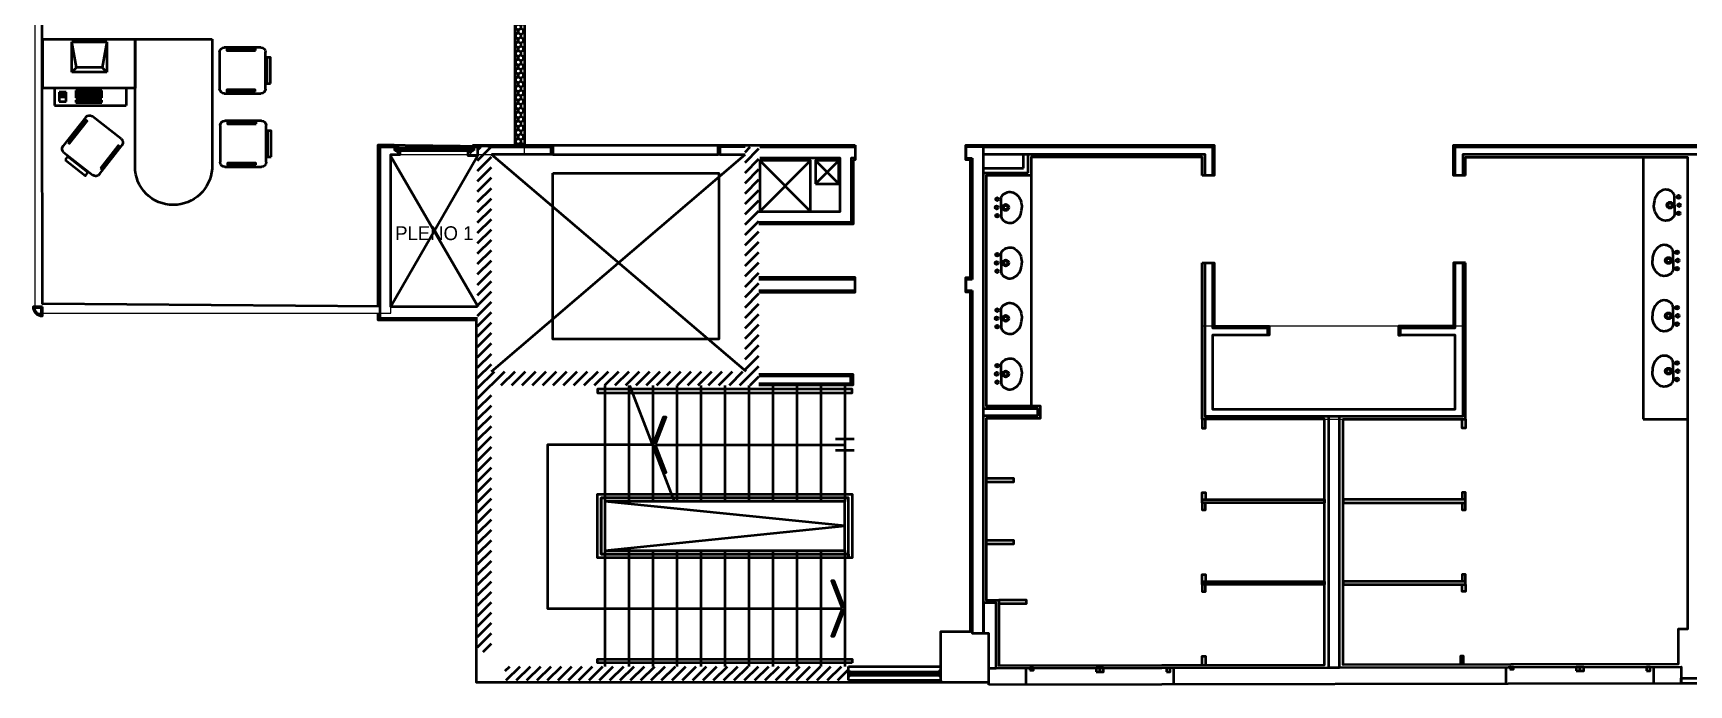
# Model space of a CAD drawing. Header units: millimetres. Extents: x 38 to 157, y 84 to 150.
# Drawn here: x 38.06 to 55.99, y 84.27 to 91.33 of the extents above; entities that cross this region are included whole.
import ezdxf

# ---------------------------------------------------------------- set-up
doc = ezdxf.new("R2010")
doc.units = ezdxf.units.MM
doc.layers.add('Durlock', color=252, linetype='Continuous', lineweight=50)
doc.styles.add('OCASA_TODAS_r08$0$Standard', font='txt')

# ---------------------------------------------------------------- blocks, each defined once
blk = doc.blocks.new('OCASA_TODAS_r08$0$V15 23_06_2014')
for points, elevation in [([(138.933287, 395.940183), (138.973287, 395.940183), (138.973287, 395.960183), (138.933287, 395.960183)], -0.000031), ([(139.653287, 395.920183), (139.693287, 395.920183), (139.693287, 395.960183), (139.653287, 395.960183)], -0.000008), ([(139.693287, 395.920183), (139.733287, 395.920183), (139.733287, 395.960183), (139.693287, 395.960183)], -0.000008), ([(140.413287, 395.920183), (140.453287, 395.920183), (140.453287, 395.960183), (140.413287, 395.960183)], -0.000008)]:
    blk.add_lwpolyline(points, close=True, dxfattribs=dict(elevation=elevation))
blk = doc.blocks.new('IRI-OCASA-Layout R 9$0$OCA_puesto gerente')
at = {"color": 253}
for p, q in [((0, 2.4735), (0, 1.4745)), ((0.5292, 2.4735), (0, 2.4735)), ((0.5292, 1.4745), (0.5292, 2.4735)), ((0.5292, 2.34927), (0.719485, 2.34927)), ((0.719485, 2.34927), (0.719485, 1.572094)), ((0.026144, 2.161848), (0.026144, 1.780848)), ((0.305545, 2.111048), (0.026144, 2.161848)), ((0.356345, 2.161848), (0.026144, 2.161848)), ((0.356345, 2.161848), (0.305545, 2.111048)), ((0.356345, 1.780848), (0.356345, 2.161848)), ((0.572581, 2.220396), (0.572581, 2.296596)), ((0.572581, 2.296596), (0.674181, 2.296596)), ((0.674181, 2.220396), (0.572581, 2.220396)), ((0.597981, 2.233096), (0.597981, 2.283896)), ((0.597981, 2.283896), (0.623381, 2.283896)), ((0.597981, 2.258496), (0.623381, 2.258496)), ((0.623381, 2.233096), (0.597981, 2.233096)), ((0.623381, 2.283896), (0.623381, 2.233096)), ((0.674181, 2.296596), (0.674181, 2.220396)), ((0.843753, 2.009432), (1.156759, 2.254286)), ((1.226948, 2.245711), (1.472357, 1.931996)), ((0.305545, 1.831648), (0.305545, 2.111048)), ((0.55734, 2.116405), (0.63354, 2.116405)), ((0.55734, 1.837005), (0.55734, 2.116405)), ((0.58274, 1.837005), (0.58274, 2.116405)), ((0.60814, 2.116405), (0.60814, 1.837005)), ((0.63354, 2.116405), (0.63354, 1.837005)), ((0.65894, 2.116405), (0.68434, 2.116405)), ((0.65894, 1.837005), (0.65894, 2.116405)), ((0.68434, 2.116405), (0.68434, 1.837005)), ((0.026144, 1.780848), (0.305545, 1.831648)), ((0.305545, 1.831648), (0.356345, 1.780848)), ((0.63354, 1.837005), (0.55734, 1.837005)), ((0.68434, 1.837005), (0.65894, 1.837005)), ((1.080587, 1.625528), (0.835178, 1.939243)), ((1.463782, 1.861807), (1.150775, 1.616953)), ((0.026144, 1.780848), (0.356345, 1.780848)), ((0, 1.4745), (0.5292, 1.4745)), ((1.3836, 1.4745), (0, 1.4745)), ((0, 1.4745), (0, 0.6411)), ((0.5292, 1.572094), (0.719485, 1.572094)), ((1.7952, 1.059702), (1.7952, 1.063102)), ((0, 0.6411), (1.404391, 0.6411)), ((0.13873, 0.559089), (0.53703, 0.559089)), ((0.934856, 0.5523), (1.333156, 0.5523)), ((0.08873, 0.111689), (0.08873, 0.509089)), ((0.58703, 0.509089), (0.58703, 0.111689)), ((0.884856, 0.1049), (0.884856, 0.5023)), ((1.383156, 0.5023), (1.383156, 0.1049)), ((0.53703, 0.061689), (0.13873, 0.061689)), ((1.333156, 0.0549), (0.934856, 0.0549))]:
    blk.add_line(p, q, dxfattribs=at)
for points in [[(1.119735, 2.199042), (1.131257, 2.184313), (0.88961, 1.995281), (0.878088, 2.01001)], [(1.306357, 2.233303), (1.478999, 2.012608), (1.445367, 1.986298), (1.272725, 2.206994)], [(1.396414, 1.849735), (1.409537, 1.832958), (1.165764, 1.642263), (1.15264, 1.659039)], [(0.12073, 0.172189), (0.09943, 0.172189), (0.09943, 0.481689), (0.12073, 0.481689)], [(0.56633, 0.174889), (0.54763, 0.174889), (0.54763, 0.481689), (0.56633, 0.481689)], [(0.916856, 0.1654), (0.895556, 0.1654), (0.895556, 0.4749), (0.916856, 0.4749)], [(1.362456, 0.1681), (1.343756, 0.1681), (1.343756, 0.4749), (1.362456, 0.4749)], [(0.47833, 0.006789), (0.19813, 0.006789), (0.19813, 0.049489), (0.47833, 0.049489)], [(1.274456, 0), (0.994256, 0), (0.994256, 0.0427), (1.274456, 0.0427)]]:
    blk.add_lwpolyline(points, close=True, dxfattribs=at)
for centre, radius, start, end in [((1.187566, 2.214904), 0.05, 38.034833, 128.034833), ((0.87456, 1.97005), 0.05, 128.034833, 218.034833), ((1.432975, 1.901189), 0.05, 308.034833, 38.034833), ((1.119968, 1.656335), 0.05, 218.034833, 308.034833), ((1.386346, 1.065648), 0.408861, 359.643216, 90.384836), ((1.374057, 1.062211), 0.422202, 274.120115, 359.595756), ((0.13873, 0.509089), 0.05, 90, 180), ((0.53703, 0.509089), 0.05, 0, 90), ((0.934856, 0.5023), 0.05, 90, 180), ((1.333156, 0.5023), 0.05, 0, 90), ((0.13873, 0.111689), 0.05, 180, 270), ((0.53703, 0.111689), 0.05, 270, 0), ((0.934856, 0.1049), 0.05, 180, 270), ((1.333156, 0.1049), 0.05, 270, 0)]:
    blk.add_arc(centre, radius, start, end, dxfattribs=at)

msp = doc.modelspace()

# ---------------------------------------------------------------- hatches: boundary and pattern name
at = {"layer": 'Durlock'}
h = msp.add_hatch(dxfattribs=at)
h.set_pattern_fill('HONEY', color=256, scale=0.01, angle=270)
h.set_pattern_definition([(270, (-86.746062, 85.747071), (0.0274963065, -0.047625), [0.03175, -0.0635]), (30, (-86.746062, 85.747071), (0.0274963066, 0.047625), [0.03175, -0.0635]), (330, (-86.746062, 85.747071), (0.054992613, -1e-10), [-0.0635, 0.03175])])
h.paths.add_polyline_path([(43.278428, 91.894965), (43.378428, 91.894965), (43.378444, 90.101085), (43.278444, 90.101085)])
h = msp.add_hatch(dxfattribs=at)
h.set_pattern_fill('ANSI31', color=256, scale=0.025, style=0)
h.set_pattern_definition([(45, (292.60468, 95.983574), (-0.0561266, 0.0561266), [])])
h.paths.add_polyline_path([(45.919014, 90.098325), (45.769014, 90.098325), (45.769014, 87.663267), (43.022056, 87.665356), (43.022056, 90.100505), (42.872056, 90.100505), (42.872056, 84.62593), (43.022056, 84.62593), (43.022056, 87.515356), (45.919014, 87.515356)])
h = msp.add_hatch(dxfattribs=at)
h.set_pattern_fill('ANSI31', color=256, scale=0.025, style=0)
h.set_pattern_definition([(45, (292.60468, 134.37909), (-0.0561266, 0.0561266), [])])
h.paths.add_polyline_path([(46.888782, 84.467765), (43.172056, 84.467765), (43.172056, 84.317765), (46.888782, 84.317765)])

# ---------------------------------------------------------------- linework, layer by layer
at = {"color": 6}
msp.add_lwpolyline([(50.721138, 87.147206), (53.571212, 87.147206), (53.571212, 88.154964), (50.721138, 88.154964)], close=True, dxfattribs=at)
at = {"layer": 'Defpoints', "color": 6}
msp.add_lwpolyline([(46.395756, 105.165207), (38.077607, 105.165207), (38.077607, 88.295536), (41.932019, 88.295536), (41.932019, 90.018227), (42.872056, 90.018227), (43.378444, 90.018227), (43.378444, 91.794962), (46.395756, 91.794965), (46.395756, 105.165207)], dxfattribs=at)
at = {"layer": 'Durlock'}
for p, q in [((41.979352, 90.058723), (41.974352, 90.058723)), ((41.979352, 90.083723), (42.625596, 90.083723)), ((41.979352, 90.058723), (42.625596, 90.058723)), ((42.179352, 90.083723), (42.825596, 90.083723)), ((42.179352, 90.058723), (42.825596, 90.058723)), ((43.686076, 90.118325), (45.476034, 90.118356)), ((42.879096, 88.366247), (41.929352, 90.003325)), ((41.929352, 88.366247), (42.872056, 90.003325, -0.000008)), ((43.022056, 87.665356, -0.000008), (45.769014, 90.018325, -0.000008)), ((45.779056, 87.663267), (43.022056, 90.018325)), ((43.686076, 90.018325), (45.476034, 90.018325)), ((45.929056, 89.400504), (46.479056, 89.950504)), ((45.929056, 89.950504), (46.479056, 89.400504)), ((46.532654, 89.700504), (46.782654, 89.950504)), ((46.532654, 89.950504), (46.782654, 89.700504)), ((48.349463, 89.868325), (48.786197, 89.868325)), ((48.786197, 89.868325), (48.786197, 90.018325)), ((48.836197, 89.818325), (48.836197, 90.018325)), ((48.866197, 89.988325), (48.866197, 87.293049)), ((55.496211, 89.988324), (55.496211, 87.147205)), ((48.349463, 89.818325), (48.836197, 89.818325)), ((55.496211, 87.147205), (55.976298, 87.147205)), ((44.799236, 86.869622), (46.849096, 86.869622)), ((46.849096, 85.989897), (44.249096, 86.256028)), ((44.249096, 85.723766), (46.849096, 85.989897)), ((46.888782, 84.467765, -0.000008), (47.887038, 84.466588)), ((46.888782, 84.317765, -0.000008), (46.888782, 84.467765, -0.000008)), ((46.888782, 84.317765, -0.000008), (47.887038, 84.316654)), ((46.898782, 84.409621), (47.876193, 84.409621)), ((46.898782, 84.406621), (47.876193, 84.406621)), ((46.898782, 84.403621), (47.876193, 84.403621)), ((46.898782, 84.400621), (47.876193, 84.400621)), ((46.898782, 84.382621), (47.876193, 84.382621)), ((46.898782, 84.379621), (47.876193, 84.379621)), ((46.898782, 84.376621), (47.876193, 84.376621)), ((46.898782, 84.373621), (47.876193, 84.373621)), ((48.811958, 84.267096), (48.811958, 84.447096)), ((50.411958, 84.270161), (50.411958, 84.450161)), ((54.011958, 84.277439), (54.011958, 84.45744)), ((55.611958, 84.280505), (55.611958, 84.460505))]:
    msp.add_line(p, q, dxfattribs=at)
for points, elevation in [([(46.295756, 95.166704), (46.295756, 91.901613), (43.278428, 91.894965), (43.278428, 90.098325), (41.790182, 90.118227), (41.812019, 88.367523), (38.157623, 88.396247), (38.133996, 105.298878), (46.295756, 105.282407), (46.295756, 95.19991)], -1.198269), ([(42.768556, 90.058723), (42.789718, 90.058723), (42.789718, 90.038723), (42.797395, 90.038723), (42.797395, 90.058723), (42.823556, 90.058723), (42.823556, 90.098325), (42.872056, 90.098325), (42.872056, 90.003325), (42.768556, 90.003325), (42.768556, 90.058723)], -0.000008), ([(45.769014, 90.098325), (45.496034, 90.098325), (45.496034, 90.018325), (45.769014, 90.018325)], -0.000008), ([(45.919012, 87.535356), (46.915599, 87.535356), (46.915599, 87.615356), (45.919012, 87.615356)], -0.000008), ([(45.919014, 87.635356), (46.935601, 87.635356), (46.935601, 87.515356), (45.919014, 87.515356)], -0.000008)]:
    msp.add_lwpolyline(points, dxfattribs=dict(at, elevation=elevation))
for points in [[(43.278428, 91.894965), (43.378428, 91.894965), (43.378444, 90.101085), (43.278444, 90.101085)], [(41.979352, 90.083723), (42.825596, 90.083723), (42.825596, 90.058723), (41.979352, 90.058723)], [(41.986674, 90.083723), (42.022029, 90.083723), (42.022029, 90.088723), (41.986674, 90.088723)], [(41.996674, 90.088723), (42.012029, 90.088723), (42.012029, 90.093723), (41.996674, 90.093723)], [(42.000513, 90.038723), (42.008191, 90.038723), (42.008191, 90.083723), (42.000513, 90.083723)], [(45.929056, 89.400504), (46.479056, 89.400504), (46.479056, 89.950504), (45.929056, 89.950504)], [(46.532654, 89.700504), (46.782654, 89.700504), (46.782654, 89.950504), (46.532654, 89.950504)], [(43.686076, 89.816038), (45.486076, 89.816038), (45.486076, 88.016038), (43.686076, 88.016038)], [(44.799241, 86.869607), (44.91324, 87.169482), (44.88324, 87.169511), (44.769096, 86.869622), (44.882948, 86.569622), (44.912948, 86.569622)], [(52.246212, 86.241803), (53.571212, 86.241803), (53.571212, 86.276803), (52.246212, 86.276803)], [(46.81895, 85.095181), (46.704951, 84.795306), (46.734951, 84.795277), (46.849096, 85.095166), (46.735243, 85.395166), (46.705243, 85.395166)], [(52.246212, 85.353903), (53.571212, 85.353903), (53.571212, 85.388903), (52.246212, 85.388903)], [(46.929096, 84.506587), (44.169096, 84.506587), (44.169096, 84.546587), (46.929096, 84.546587)], [(46.898782, 84.421621), (46.888782, 84.421621), (46.888782, 84.361621), (46.898782, 84.361621)], [(47.886193, 84.421621), (47.876193, 84.421621), (47.876193, 84.361621), (47.886193, 84.361621)]]:
    msp.add_lwpolyline(points, close=True, dxfattribs=at)
for points in [[(41.967014, 90.098227), (41.967014, 90.118227), (41.790182, 90.118227), (41.790182, 88.366208)], [(42.872341, 88.364222), (41.932019, 88.364222), (41.932019, 90.018227), (42.03234, 90.018227), (42.03234, 90.058625), (41.97734, 90.058625), (41.97734, 90.098227), (41.932019, 90.098227), (41.932019, 90.098227), (41.812019, 90.098227), (41.812019, 88.244222), (42.872019, 88.244222)], [(41.974352, 90.058723), (41.974352, 90.088723), (42.830596, 90.088723), (42.830596, 90.058723)], [(41.979352, 90.058723), (41.979352, 90.083723), (42.825596, 90.083723), (42.825596, 90.058723)], [(42.823556, 90.098325), (42.823556, 90.118325), (43.686076, 90.118325), (43.686076, 90.018325), (43.666076, 90.018325)], [(43.022056, 90.098325), (43.666076, 90.098325), (43.666076, 90.018325), (43.022056, 90.018325)], [(45.506076, 90.018325), (45.476034, 90.018325), (45.476034, 90.118325), (45.856662, 90.118325), (46.962663, 90.118325)], [(45.929056, 90.098325), (46.962663, 90.098325)], [(46.962663, 90.118325), (46.962663, 89.958325), (46.939056, 89.958325)], [(47.90736, 84.29657), (47.90736, 84.29657), (47.888782, 84.29657), (47.888782, 84.846522), (48.209463, 84.846522), (48.209463, 88.523272), (48.159463, 88.523272), (48.159463, 88.683271), (48.209463, 88.683271), (48.209463, 89.958325), (48.159463, 89.958325), (48.159463, 90.118325), (48.209463, 90.118325), (48.209463, 90.118325)], [(48.229463, 90.098325), (48.159463, 90.098325), (48.159463, 89.978325), (48.229463, 89.978325)], [(48.209463, 90.118325), (50.851383, 90.117252), (50.851383, 89.788325), (50.721383, 89.788325)], [(48.229463, 88.543272), (48.229463, 84.826522), (48.349463, 84.826522), (48.349463, 90.098325), (48.229463, 90.098325)], [(48.349463, 90.098325), (50.831383, 90.098325), (50.831212, 89.788325), (50.751383, 89.788325), (50.751383, 90.018325), (48.349463, 90.018325)], [(53.571212, 89.788325), (53.441212, 89.788325), (53.441212, 90.118325), (57.561976, 90.118325), (57.561976, 89.978215)], [(57.561976, 90.018325), (53.541212, 90.018325), (53.541212, 89.788325), (53.461212, 89.788325), (53.461212, 90.098325), (57.561976, 90.098325), (57.561976, 90.008215), (57.561976, 90.008215)], [(46.962663, 89.978325), (46.919056, 89.978325), (46.919056, 89.280504), (45.919014, 89.280504)], [(45.919014, 89.400504), (46.799056, 89.400504), (46.799056, 89.978325), (45.929056, 89.978325)], [(46.939056, 89.958325), (46.939056, 89.260504), (45.919014, 89.260504)], [(48.229463, 89.978325), (48.229463, 88.663272)], [(50.721383, 89.788325), (50.721383, 89.988325), (48.866197, 89.988325), (48.866197, 89.788325), (48.379463, 89.788325), (48.379463, 87.293049), (48.966197, 87.293049), (48.966197, 87.153049), (48.379463, 87.153049), (48.379463, 85.185955), (48.516981, 85.185955), (48.518339, 84.476734), (52.046212, 84.483511), (52.046209, 87.147205), (50.721383, 87.147205), (50.721383, 88.841525)], [(53.571212, 89.788325), (53.571212, 89.988326), (55.976298, 89.988324), (55.976298, 84.871888), (55.87625, 84.871888), (55.87698, 84.49083), (52.246212, 84.483856), (52.246212, 87.147205), (53.571212, 87.147205), (53.571212, 88.841525)], [(50.721383, 88.841525), (50.851211, 88.841525), (50.851212, 88.157205), (51.446212, 88.157205), (51.446212, 88.057205), (51.426212, 88.057205)], [(50.751383, 88.841525), (50.831383, 88.841525), (50.831383, 88.137205), (51.426212, 88.137205), (51.426212, 88.057205), (50.831383, 88.057205), (50.831383, 87.257205), (53.461212, 87.257205), (53.461212, 88.057205), (52.866212, 88.057205), (52.866212, 88.137205), (53.461212, 88.137205), (53.461212, 88.841525), (53.541212, 88.841525), (53.541212, 87.177205), (50.751383, 87.177205), (50.751383, 88.841525)], [(53.571212, 88.841525), (53.441212, 88.841525), (53.441212, 88.157205), (52.846212, 88.157205), (52.846212, 88.057205), (52.866212, 88.057205)], [(46.962663, 88.663272), (46.962663, 88.683271), (45.919014, 88.683272)], [(46.962665, 88.663272), (46.962665, 88.683271), (45.919014, 88.683272)], [(45.919014, 88.543272), (46.962663, 88.543272), (46.962663, 88.663272), (45.919014, 88.663272)], [(48.229463, 88.663272), (48.159463, 88.663272), (48.159463, 88.543271), (48.229463, 88.543272)], [(45.919014, 88.523272), (46.962663, 88.523272), (46.962663, 88.543491)], [(41.792003, 88.286208), (41.792003, 88.226213), (42.850235, 88.226213)], [(42.857573, 88.226247), (42.857573, 84.29657), (48.40736, 84.29657)], [(44.536834, 87.473176), (44.169096, 87.473176), (44.169096, 87.433176), (44.552227, 87.433176)], [(44.249096, 87.513216), (44.249096, 86.256028)], [(44.509096, 87.513216), (44.509096, 86.256028)], [(45.005221, 86.256028), (44.52143, 87.513205)], [(44.552227, 87.433176), (46.929096, 87.433176), (46.929096, 87.473176), (44.536834, 87.473176)], [(44.769096, 87.513216), (44.769096, 86.869616)], [(45.029096, 87.513216), (45.029096, 86.256028)], [(45.289096, 87.513216), (45.289096, 86.256028)], [(45.549096, 87.513216), (45.549096, 86.256028)], [(45.809096, 87.513216), (45.809096, 86.256028)], [(46.069096, 87.515356), (46.069096, 86.256028)], [(46.329096, 87.515356), (46.329096, 86.256028)], [(46.589096, 87.515356), (46.589096, 86.256028)], [(46.849096, 87.515356), (46.849096, 86.256028)], [(48.349463, 87.263049), (48.936197, 87.263049), (48.936197, 87.183049), (48.349463, 87.183049)], [(52.086212, 87.177205), (52.086212, 84.453568), (52.206212, 84.453798), (52.206212, 87.177205), (52.086212, 87.177205)], [(50.721138, 87.147206), (50.721138, 87.051584), (50.756138, 87.051584), (50.756138, 87.147206)], [(53.571212, 87.147205), (53.571212, 87.051801), (53.536212, 87.051801), (53.536212, 87.147205)], [(44.769096, 86.869616), (43.629096, 86.869616), (43.629096, 85.095172), (46.818946, 85.095172)], [(44.769096, 86.869616), (44.769096, 86.256028)], [(46.949096, 86.929622), (46.749096, 86.929622)], [(46.949096, 86.809622), (46.749096, 86.809622)], [(48.379463, 86.468876), (48.679463, 86.468876), (48.679463, 86.503876), (48.379463, 86.503876), (48.379463, 86.468876)], [(44.989828, 86.296028), (44.209096, 86.296028), (44.209096, 85.683766), (46.889096, 85.683766), (46.889096, 85.643766), (44.169096, 85.643766), (44.169096, 86.336028), (44.974435, 86.336028)], [(46.889096, 85.683766), (44.209096, 85.683766), (44.209096, 86.296028), (44.989828, 86.296028)], [(44.974435, 86.336028), (46.929096, 86.336028), (46.929096, 86.296028), (46.929096, 85.643766), (46.889096, 85.643766), (46.889096, 86.296028), (44.989828, 86.296028)], [(44.989828, 86.296028), (46.889096, 86.296028)], [(50.721138, 86.276805), (50.721138, 86.351803), (50.756138, 86.351803), (50.756138, 86.276805)], [(52.046137, 86.241805), (50.721138, 86.241805), (50.721138, 86.276805), (52.046137, 86.276805), (52.046137, 86.241805)], [(53.571212, 86.276803), (53.571212, 86.351801), (53.536212, 86.351801), (53.536212, 86.276803)], [(45.005221, 86.256028), (44.249096, 86.256028), (44.249096, 85.723766), (46.849096, 85.723766)], [(46.849096, 86.256028), (45.005221, 86.256028)], [(46.849096, 85.723766), (46.849096, 86.256028)], [(50.721138, 86.241805), (50.721138, 86.163684), (50.756138, 86.163684), (50.756138, 86.241805)], [(53.536212, 86.241803), (53.536212, 86.163682), (53.571212, 86.163682), (53.571212, 86.241803)], [(44.249096, 85.723766), (44.249096, 84.466577)], [(44.509096, 85.723766), (44.509096, 84.466577)], [(44.769096, 85.723766), (44.769096, 84.466577)], [(45.029096, 85.723766), (45.029096, 84.466577)], [(45.289096, 85.723766), (45.289096, 84.466577)], [(45.549096, 85.723766), (45.549096, 84.466577)], [(45.809096, 85.723766), (45.809096, 84.466577)], [(46.069096, 85.723766), (46.069096, 84.466577)], [(46.329096, 85.723766), (46.329096, 84.466577)], [(46.589096, 85.723766), (46.589096, 84.466577)], [(46.849096, 85.723766), (46.849096, 84.466577)], [(48.379463, 85.797549), (48.679463, 85.797549), (48.679463, 85.832549), (48.379463, 85.832549), (48.379463, 85.797549)], [(50.721138, 85.388905), (50.721138, 85.463903), (50.756138, 85.463903), (50.756138, 85.388905)], [(52.046062, 85.353905), (50.721138, 85.353905), (50.721138, 85.388905), (52.046062, 85.388905), (52.046062, 85.353905)], [(53.571212, 85.388903), (53.571212, 85.463901), (53.536212, 85.463901), (53.536212, 85.388903)], [(48.516981, 85.150955), (48.816981, 85.150955), (48.816981, 85.185955), (48.516981, 85.185955), (48.516981, 85.150955)], [(50.721138, 85.353905), (50.721138, 85.278907), (50.756138, 85.278907), (50.756138, 85.353905)], [(53.571212, 85.353903), (53.571212, 85.278905), (53.536212, 85.278905), (53.536212, 85.353903)], [(48.407038, 84.446674), (48.487038, 84.446674), (48.487038, 85.155955), (48.349463, 85.155955), (48.349463, 84.826522), (48.407038, 84.826522), (48.407038, 84.446674)], [(48.487038, 84.506522), (48.487038, 85.103049)], [(50.721138, 84.480966), (50.721138, 84.578907), (50.756138, 84.578907), (50.756138, 84.481033)], [(53.551212, 84.486363), (53.551212, 84.578905), (53.516212, 84.578905), (53.516212, 84.486295)], [(48.40736, 84.266522), (48.40736, 84.446522), (55.906308, 84.460886), (55.906308, 84.280886), (48.40736, 84.266522)], [(55.906308, 84.340886), (56.406308, 84.340886), (56.406308, 84.280886), (55.906308, 84.280886), (55.906308, 84.340886)]]:
    msp.add_lwpolyline(points, dxfattribs=at)
at = {"layer": 'Durlock', "elevation": -0.000008}
for points in [[(42.811234, 90.083723), (42.775879, 90.083723), (42.775879, 90.088723), (42.811234, 90.088723)], [(42.801234, 90.088723), (42.785879, 90.088723), (42.785879, 90.093723), (42.801234, 90.093723)], [(42.797395, 90.038723), (42.789718, 90.038723), (42.789718, 90.083723), (42.797395, 90.083723)]]:
    msp.add_lwpolyline(points, close=True, dxfattribs=at)
at = {"layer": 'Durlock'}
for points in [[(48.542467, 89.443048), (48.542467, 89.535564, -0.158803), (48.556759, 89.574437, -0.306706), (48.673449, 89.605297, -0.265667), (48.764227, 89.474279, -0.063087), (48.766197, 89.443048)], [(55.836988, 89.467774), (55.836988, 89.56029, 0.158803), (55.822695, 89.599163, 0.306706), (55.706005, 89.630024, 0.265667), (55.615228, 89.499005, 0.063087), (55.613258, 89.467774)], [(48.542467, 89.443048), (48.542467, 89.350532, 0.158803), (48.556759, 89.311659, 0.306706), (48.673449, 89.280798, 0.265667), (48.764227, 89.411817, 0.063087), (48.766197, 89.443048)], [(55.836988, 89.467774), (55.836988, 89.375259, -0.158803), (55.822695, 89.336386, -0.306706), (55.706005, 89.305525, -0.265667), (55.615228, 89.436544, -0.063087), (55.613258, 89.467774)], [(48.542467, 88.841474), (48.542467, 88.93399, -0.158803), (48.556759, 88.972863, -0.306706), (48.673449, 89.003723, -0.265667), (48.764227, 88.872705, -0.063087), (48.766197, 88.841474)], [(55.819942, 88.867774), (55.819942, 88.96029, 0.158803), (55.805649, 88.999163, 0.306706), (55.688959, 89.030024, 0.265667), (55.598182, 88.899005, 0.063087), (55.596211, 88.867774)], [(48.542467, 88.841474), (48.542467, 88.748958, 0.158803), (48.556759, 88.710085, 0.306706), (48.673449, 88.679225, 0.265667), (48.764227, 88.810243, 0.063087), (48.766197, 88.841474)], [(55.819942, 88.867774), (55.819942, 88.775259, -0.158803), (55.805649, 88.736386, -0.306706), (55.688959, 88.705525, -0.265667), (55.598182, 88.836544, -0.063087), (55.596211, 88.867774)], [(55.819942, 88.267774), (55.819942, 88.36029, 0.158803), (55.805649, 88.399163, 0.306706), (55.688959, 88.430024, 0.265667), (55.598182, 88.299005, 0.063087), (55.596211, 88.267774)], [(48.542467, 88.2399), (48.542467, 88.332416, -0.158803), (48.556759, 88.371289, -0.306706), (48.673449, 88.402149, -0.265667), (48.764227, 88.271131, -0.063087), (48.766197, 88.2399)], [(48.542467, 88.2399), (48.542467, 88.147384, 0.158803), (48.556759, 88.108511, 0.306706), (48.673449, 88.077651, 0.265667), (48.764227, 88.208669, 0.063087), (48.766197, 88.2399)], [(55.819942, 88.267774), (55.819942, 88.175259, -0.158803), (55.805649, 88.136386, -0.306706), (55.688959, 88.105525, -0.265667), (55.598182, 88.236544, -0.063087), (55.596211, 88.267774)], [(48.542467, 87.638326), (48.542467, 87.730842, -0.158803), (48.556759, 87.769715, -0.306706), (48.673449, 87.800575, -0.265667), (48.764227, 87.669557, -0.063087), (48.766197, 87.638326)], [(55.819942, 87.667774), (55.819942, 87.76029, 0.158803), (55.805649, 87.799163, 0.306706), (55.688959, 87.830024, 0.265667), (55.598182, 87.699005, 0.063087), (55.596211, 87.667774)], [(48.542467, 87.638326), (48.542467, 87.54581, 0.158803), (48.556759, 87.506937, 0.306706), (48.673449, 87.476077, 0.265667), (48.764227, 87.607095, 0.063087), (48.766197, 87.638326)], [(55.819942, 87.667774), (55.819942, 87.575259, -0.158803), (55.805649, 87.536386, -0.306706), (55.688959, 87.505525, -0.265667), (55.598182, 87.636544, -0.063087), (55.596211, 87.667774)]]:
    msp.add_lwpolyline(points, format="xyb", dxfattribs=at)
for points in [[(38.157623, 88.366247), (38.057623, 88.366247), (38.057623, 88.366247, 0.414214), (38.157623, 88.266247), (38.157623, 88.266247)], [(38.147623, 88.356247), (38.06818, 88.356247, 0.350397), (38.147623, 88.276804)]]:
    msp.add_lwpolyline(points, format="xyb", close=True, dxfattribs=at)
for centre, radius in [((48.498786, 89.53254), 0.017046), ((55.787154, 89.467774), 0.034092), ((55.787154, 89.467774), 0.034092), ((55.787154, 89.467774), 0.022373), ((55.787154, 89.467774), 0.022373), ((55.880668, 89.557267), 0.017046), ((48.49346, 89.443048), 0.017046), ((48.49346, 89.443048), 0.017046), ((48.498786, 89.353556), 0.017046), ((48.592301, 89.443048), 0.034092), ((48.592301, 89.443048), 0.034092), ((48.592301, 89.443048), 0.022373), ((48.592301, 89.443048), 0.022373), ((55.880668, 89.378282), 0.017046), ((55.885995, 89.467774), 0.017046), ((55.885995, 89.467774), 0.017046), ((55.863622, 88.957267), 0.017046), ((48.49346, 88.841474), 0.017046), ((48.49346, 88.841474), 0.017046), ((48.498786, 88.930966), 0.017046), ((48.592301, 88.841474), 0.034092), ((48.592301, 88.841474), 0.034092), ((48.592301, 88.841474), 0.022373), ((48.592301, 88.841474), 0.022373), ((55.770108, 88.867774), 0.034092), ((55.770108, 88.867774), 0.034092), ((55.770108, 88.867774), 0.022373), ((55.770108, 88.867774), 0.022373), ((55.863622, 88.778282), 0.017046), ((55.868949, 88.867774), 0.017046), ((55.868949, 88.867774), 0.017046), ((48.498786, 88.751982), 0.017046), ((48.49346, 88.2399), 0.017046), ((48.49346, 88.2399), 0.017046), ((48.498786, 88.329392), 0.017046), ((48.592301, 88.2399), 0.034092), ((48.592301, 88.2399), 0.034092), ((48.592301, 88.2399), 0.022373), ((48.592301, 88.2399), 0.022373), ((55.770108, 88.267774), 0.034092), ((55.770108, 88.267774), 0.022373), ((55.863622, 88.357267), 0.017046), ((55.868949, 88.267774), 0.017046), ((48.498786, 88.150408), 0.017046), ((55.863622, 88.178282), 0.017046), ((48.498786, 87.727818), 0.017046), ((55.770108, 87.667774), 0.034092), ((55.863622, 87.757267), 0.017046), ((48.49346, 87.638326), 0.017046), ((48.49346, 87.638326), 0.017046), ((48.498786, 87.548834), 0.017046), ((48.592301, 87.638326), 0.034092), ((48.592301, 87.638326), 0.034092), ((48.592301, 87.638326), 0.022373), ((48.592301, 87.638326), 0.022373), ((55.770108, 87.667774), 0.022373), ((55.863622, 87.578282), 0.017046), ((55.868949, 87.667774), 0.017046)]:
    msp.add_circle(centre, radius, dxfattribs=at)

# ---------------------------------------------------------------- block references
at = {"layer": 'Durlock', "xscale": -1, "rotation": 90}
msp.add_blockref('IRI-OCASA-Layout R 9$0$OCA_puesto gerente', (40.637208, 91.266341, -0.000016), dxfattribs=at)
at = {"layer": 'Durlock'}
for p in [(-90.08133, -311.513087, -0.000021), (-84.88133, -311.502743, -0.000021)]:
    msp.add_blockref('OCASA_TODAS_r08$0$V15 23_06_2014', p, dxfattribs=at)

# ---------------------------------------------------------------- texts
at = {"layer": 'Durlock', "insert": (41.979223, 89.238892), "char_height": 0.15, "attachment_point": 1, "style": 'OCASA_TODAS_r08$0$Standard'}
msp.add_mtext_dynamic_manual_height_columns('PLENO 1', width=0.870092, gutter_width=12.5, heights=[0], dxfattribs=at)

doc.saveas('drawing.dxf')
